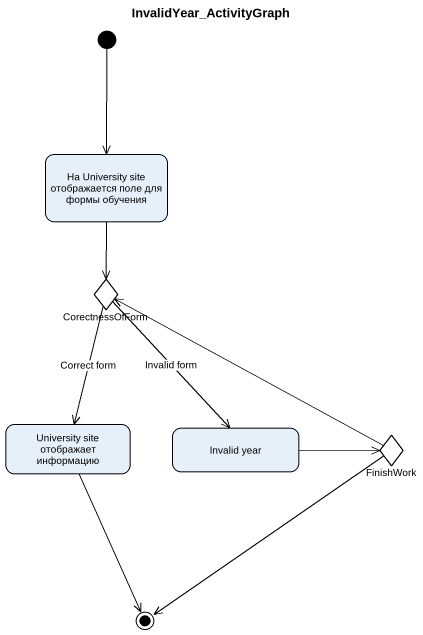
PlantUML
@startuml
title InvalidYear_ActivityGraph
hide empty description
state "На University site отображается поле для формы обучения" as На_University_site
state CorectnessOfForm <<choice>>
state "University site отображает информацию" as University_site_отображает
state "Invalid year" as Invalid_year
state FinishWork <<choice>>
[*] --> На_University_site
На_University_site --> CorectnessOfForm
CorectnessOfForm --> University_site_отображает : Correct form
CorectnessOfForm --> Invalid_year : Invalid form
Invalid_year -right-> FinishWork
FinishWork -left-> CorectnessOfForm
University_site_отображает --> [*]
FinishWork --> [*]
@enduml
